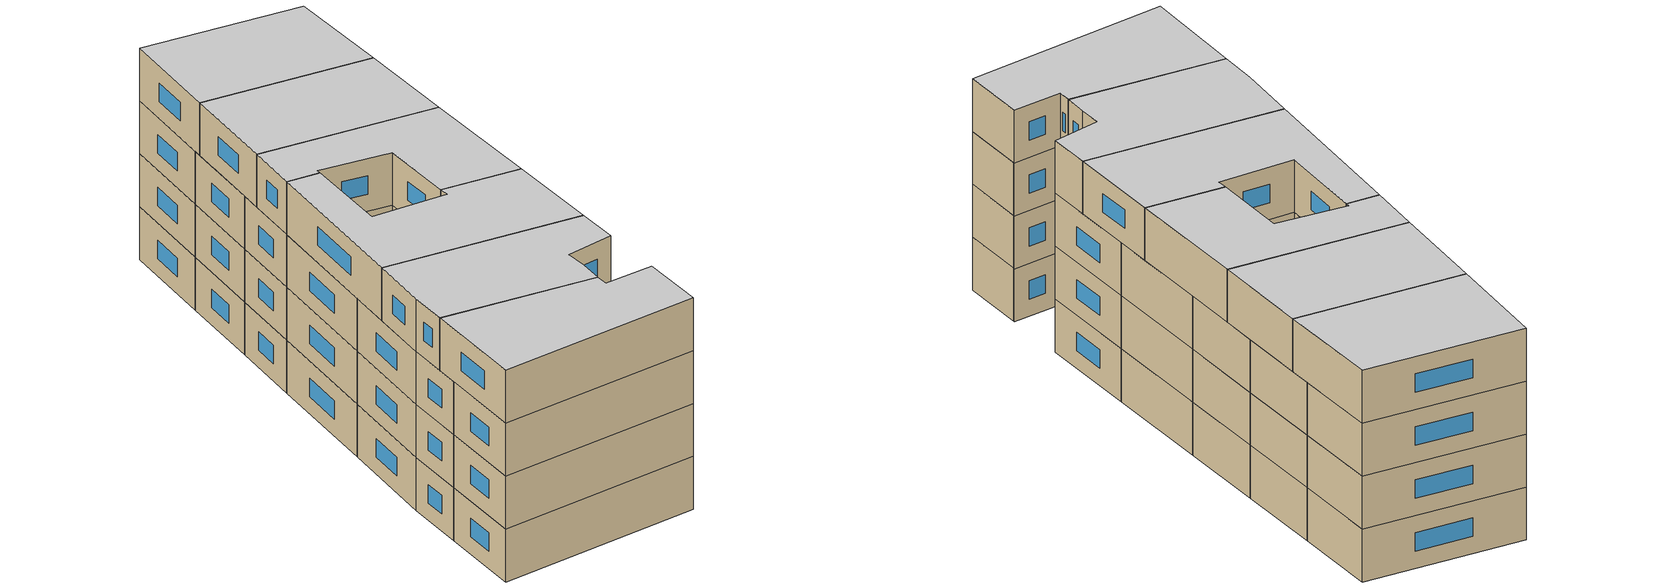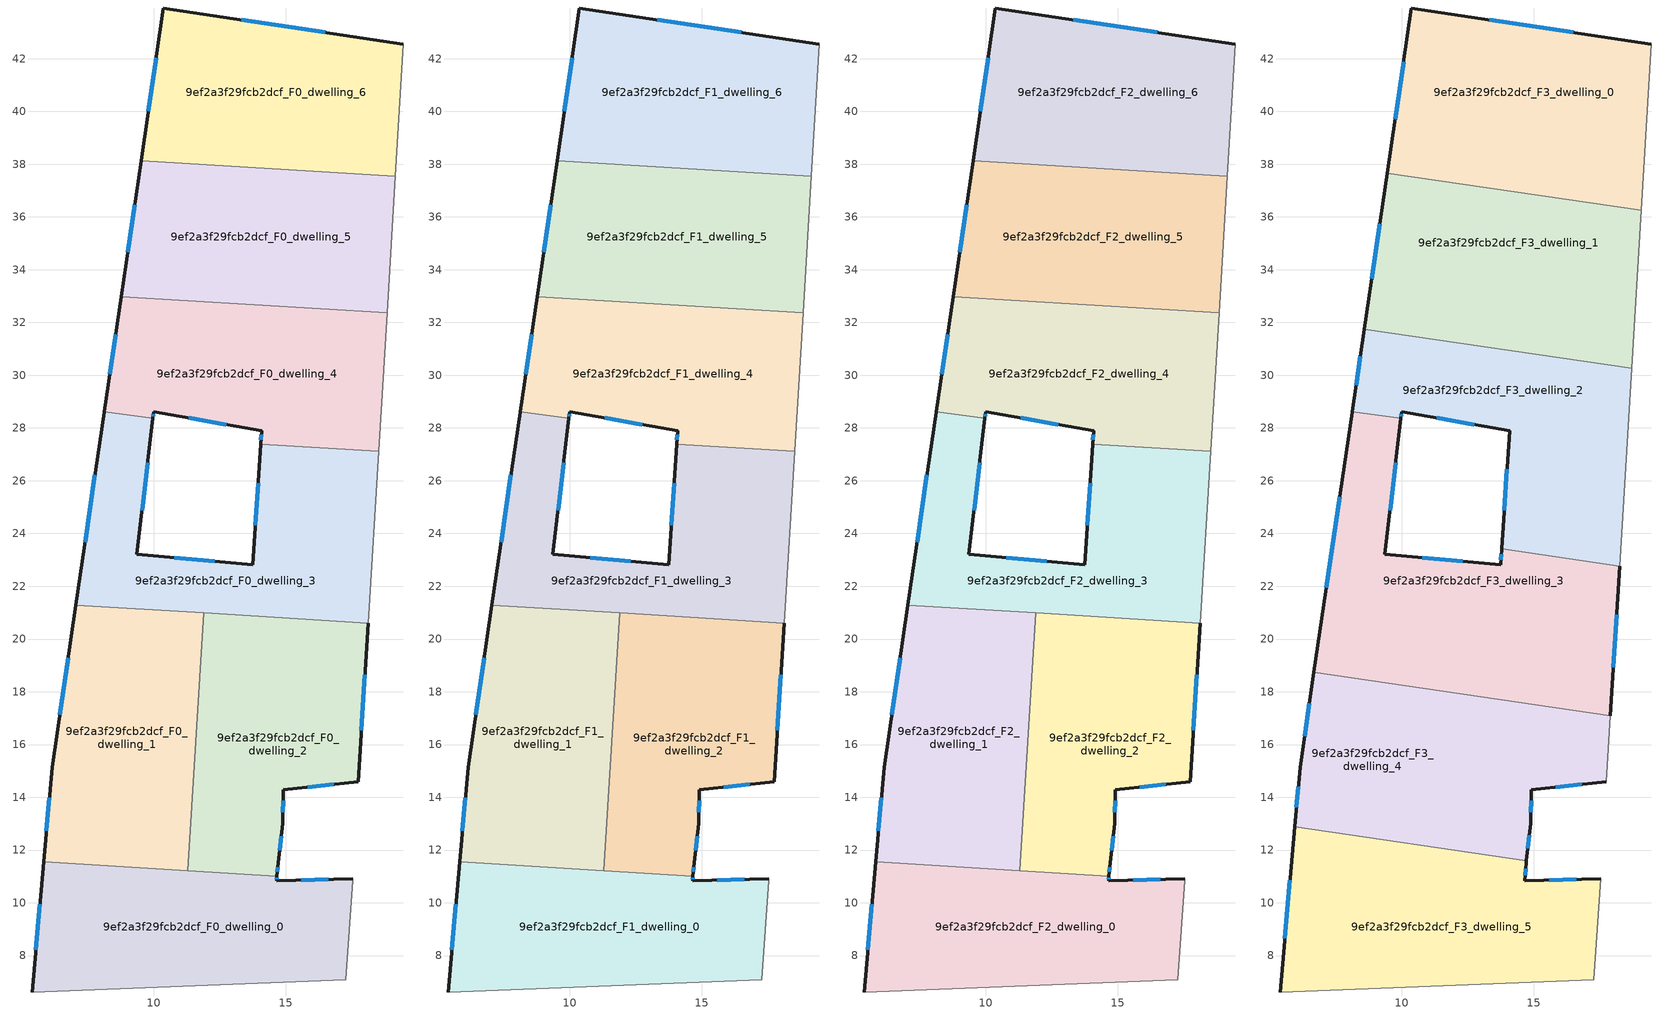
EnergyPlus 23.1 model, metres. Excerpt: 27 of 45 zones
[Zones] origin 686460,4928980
9ef2a3f29fcb2dcf_F0_dwelling_0
 floor ground (EU_floor_Construction): 17.55,10.92 17.54,10.84 17.28,7.08 5.39,6.62 5.83,11.56 14.67,11.02 14.66,10.83 z0
 wall outside (EU_wall_Construction): 5.83,11.56 5.39,6.62 / 17.55,10.92 14.66,10.83 14.67,11.02 z0:3
 wall adiabatic (EU_wall_Construction): 5.39,6.62 17.28,7.08 17.54,10.84 17.55,10.92 z0:3
 wall to 9ef2a3f29fcb2dcf_F0_dwelling_1 (EU_wall_Construction): 11.3,11.22 5.83,11.56 z0:3
 wall to 9ef2a3f29fcb2dcf_F0_dwelling_2 (EU_wall_Construction): 14.67,11.02 11.3,11.22 z0:3
 window (EU_Window_Construction): 5.68,9.95 5.53,8.23 / 14.66,10.89 14.67,10.96 / 16.61,10.89 15.6,10.86 z0.98:2.02
9ef2a3f29fcb2dcf_F0_dwelling_1
 floor ground (EU_floor_Construction): 11.89,20.99 11.3,11.22 5.83,11.56 6.15,15.14 7.05,21.28 z0
 wall outside (EU_wall_Construction): 7.05,21.28 6.15,15.14 5.83,11.56 z0:3
 wall to 9ef2a3f29fcb2dcf_F0_dwelling_2 (EU_wall_Construction): 11.3,11.22 11.89,20.99 z0:3
 wall to 9ef2a3f29fcb2dcf_F0_dwelling_3 (EU_wall_Construction): 11.89,20.99 7.05,21.28 z0:3
 window (EU_Window_Construction): 6.75,19.29 6.44,17.14 / 6.04,13.98 5.93,12.72 z0.98:2.02
9ef2a3f29fcb2dcf_F0_dwelling_2
 floor ground (EU_floor_Construction): 18.12,20.61 17.76,14.59 14.92,14.29 14.89,13.01 14.71,11.51 14.67,11.02 11.3,11.22 11.89,20.99 z0
 wall outside (EU_wall_Construction): 14.67,11.02 14.71,11.51 14.89,13.01 14.92,14.29 17.76,14.59 18.12,20.61 z0:3
 wall to 9ef2a3f29fcb2dcf_F0_dwelling_3 (EU_wall_Construction): 18.12,20.61 11.89,20.99 z0:3
 window (EU_Window_Construction): 15.84,14.39 16.83,14.49 / 14.9,13.43 14.91,13.88 / 14.77,12 14.83,12.53 / 14.69,11.18 14.7,11.35 / 17.88,16.55 18,18.65 z0.98:2.02
9ef2a3f29fcb2dcf_F0_dwelling_3
 floor ground (EU_floor_Construction): 18.52,27.12 18.12,20.61 7.05,21.28 8.12,28.6 9.97,28.36 9.36,23.21 13.75,22.82 14.05,27.39 z0
 wall outside (EU_wall_Construction): 8.12,28.6 7.05,21.28 / 14.05,27.39 13.75,22.82 9.36,23.21 9.97,28.36 z0:3
 wall to 9ef2a3f29fcb2dcf_F0_dwelling_4 (EU_wall_Construction): 18.52,27.12 14.05,27.39 / 9.97,28.36 8.12,28.61 z0:3
 wall adiabatic (EU_wall_Construction): 18.12,20.61 18.52,27.12 z0:3
 window (EU_Window_Construction): 7.77,26.22 7.4,23.66 / 9.56,24.89 9.77,26.69 / 12.32,22.95 10.78,23.08 / 13.95,25.91 13.85,24.31 z0.98:2.02
9ef2a3f29fcb2dcf_F0_dwelling_4
 floor ground (EU_floor_Construction): 18.84,32.37 18.52,27.12 14.05,27.39 14.09,27.9 10,28.61 9.97,28.36 8.12,28.61 8.76,32.98 z0
 wall outside (EU_wall_Construction): 9.97,28.36 10,28.61 14.09,27.9 14.05,27.39 / 8.76,32.98 8.12,28.61 z0:3
 wall to 9ef2a3f29fcb2dcf_F0_dwelling_5 (EU_wall_Construction): 18.84,32.37 8.76,32.98 z0:3
 wall adiabatic (EU_wall_Construction): 18.52,27.12 18.84,32.37 z0:3
 window (EU_Window_Construction): 14.08,27.73 14.06,27.56 / 11.33,28.38 12.76,28.13 / 9.98,28.44 9.99,28.53 / 8.55,31.56 8.33,30.03 z0.98:2.02
9ef2a3f29fcb2dcf_F0_dwelling_5
 floor ground (EU_floor_Construction): 19.16,37.54 18.84,32.37 8.76,32.98 9.52,38.13 z0
 wall outside (EU_wall_Construction): 9.52,38.13 8.76,32.98 z0:3
 wall to 9ef2a3f29fcb2dcf_F0_dwelling_6 (EU_wall_Construction): 19.16,37.54 9.52,38.13 z0:3
 wall adiabatic (EU_wall_Construction): 18.84,32.37 19.16,37.54 z0:3
 window (EU_Window_Construction): 9.27,36.45 9.01,34.66 z0.98:2.02
9ef2a3f29fcb2dcf_F0_dwelling_6
 floor ground (EU_floor_Construction): 19.47,42.55 19.16,37.54 9.52,38.13 10.37,43.92 z0
 wall outside (EU_wall_Construction): 19.47,42.55 10.37,43.92 9.52,38.13 z0:3
 wall adiabatic (EU_wall_Construction): 19.16,37.54 19.47,42.55 z0:3
 window (EU_Window_Construction): 10.09,42.04 9.79,40.01 / 16.51,42.99 13.33,43.47 z0.98:2.02
9ef2a3f29fcb2dcf_F1_dwelling_0
 floor to 9ef2a3f29fcb2dcf_F0_dwelling_0 (EU_floor_Construction): 17.55,10.92 17.54,10.84 17.28,7.08 5.39,6.62 5.83,11.56 14.67,11.02 14.66,10.83 z3
 wall outside (EU_wall_Construction): 5.83,11.56 5.39,6.62 / 17.55,10.92 14.66,10.83 14.67,11.02 z3:6
 wall adiabatic (EU_wall_Construction): 5.39,6.62 17.28,7.08 17.54,10.84 17.55,10.92 z3:6
 wall to 9ef2a3f29fcb2dcf_F1_dwelling_1 (EU_wall_Construction): 11.3,11.22 5.83,11.56 z3:6
 wall to 9ef2a3f29fcb2dcf_F1_dwelling_2 (EU_wall_Construction): 14.67,11.02 11.3,11.22 z3:6
 window (EU_Window_Construction): 5.68,9.95 5.53,8.23 / 14.66,10.89 14.67,10.96 / 16.61,10.89 15.6,10.86 z3.98:5.02
9ef2a3f29fcb2dcf_F1_dwelling_1
 floor to 9ef2a3f29fcb2dcf_F0_dwelling_1 (EU_floor_Construction): 11.89,20.99 11.3,11.22 5.83,11.56 6.15,15.14 7.05,21.28 z3
 wall outside (EU_wall_Construction): 7.05,21.28 6.15,15.14 5.83,11.56 z3:6
 wall to 9ef2a3f29fcb2dcf_F1_dwelling_2 (EU_wall_Construction): 11.3,11.22 11.89,20.99 z3:6
 wall to 9ef2a3f29fcb2dcf_F1_dwelling_3 (EU_wall_Construction): 11.89,20.99 7.05,21.28 z3:6
 window (EU_Window_Construction): 6.75,19.29 6.44,17.14 / 6.04,13.98 5.93,12.72 z3.98:5.02
9ef2a3f29fcb2dcf_F1_dwelling_2
 floor to 9ef2a3f29fcb2dcf_F0_dwelling_2 (EU_floor_Construction): 18.12,20.61 17.76,14.59 14.92,14.29 14.89,13.01 14.71,11.51 14.67,11.02 11.3,11.22 11.89,20.99 z3
 wall outside (EU_wall_Construction): 14.67,11.02 14.71,11.51 14.89,13.01 14.92,14.29 17.76,14.59 18.12,20.61 z3:6
 wall to 9ef2a3f29fcb2dcf_F1_dwelling_3 (EU_wall_Construction): 18.12,20.61 11.89,20.99 z3:6
 window (EU_Window_Construction): 15.84,14.39 16.83,14.49 / 14.9,13.43 14.91,13.88 / 14.77,12 14.83,12.53 / 14.69,11.18 14.7,11.35 / 17.88,16.55 18,18.65 z3.98:5.02
9ef2a3f29fcb2dcf_F1_dwelling_3
 floor to 9ef2a3f29fcb2dcf_F0_dwelling_3 (EU_floor_Construction): 18.52,27.12 18.12,20.61 7.05,21.28 8.12,28.61 9.97,28.36 9.36,23.21 13.75,22.82 14.05,27.39 z3
 wall outside (EU_wall_Construction): 8.12,28.6 7.05,21.28 / 14.05,27.39 13.75,22.82 9.36,23.21 9.97,28.36 z3:6
 wall to 9ef2a3f29fcb2dcf_F1_dwelling_4 (EU_wall_Construction): 18.52,27.12 14.05,27.39 / 9.97,28.36 8.12,28.61 z3:6
 wall adiabatic (EU_wall_Construction): 18.12,20.61 18.52,27.12 z3:6
 window (EU_Window_Construction): 7.77,26.22 7.4,23.66 / 9.56,24.89 9.77,26.69 / 12.32,22.95 10.78,23.08 / 13.95,25.91 13.85,24.31 z3.98:5.02
9ef2a3f29fcb2dcf_F1_dwelling_4
 floor to 9ef2a3f29fcb2dcf_F0_dwelling_4 (EU_floor_Construction): 18.84,32.37 18.52,27.12 14.05,27.39 14.09,27.9 10,28.61 9.97,28.36 8.12,28.61 8.76,32.98 z3
 wall outside (EU_wall_Construction): 9.97,28.36 10,28.61 14.09,27.9 14.05,27.39 / 8.76,32.98 8.12,28.61 z3:6
 wall to 9ef2a3f29fcb2dcf_F1_dwelling_5 (EU_wall_Construction): 18.84,32.37 8.76,32.98 z3:6
 wall adiabatic (EU_wall_Construction): 18.52,27.12 18.84,32.37 z3:6
 window (EU_Window_Construction): 14.08,27.73 14.06,27.56 / 11.33,28.38 12.76,28.13 / 9.98,28.44 9.99,28.53 / 8.55,31.56 8.33,30.03 z3.98:5.02
9ef2a3f29fcb2dcf_F1_dwelling_5
 floor to 9ef2a3f29fcb2dcf_F0_dwelling_5 (EU_floor_Construction): 19.16,37.54 18.84,32.37 8.76,32.98 9.52,38.13 z3
 wall outside (EU_wall_Construction): 9.52,38.13 8.76,32.98 z3:6
 wall to 9ef2a3f29fcb2dcf_F1_dwelling_6 (EU_wall_Construction): 19.16,37.54 9.52,38.13 z3:6
 wall adiabatic (EU_wall_Construction): 18.84,32.37 19.16,37.54 z3:6
 window (EU_Window_Construction): 9.27,36.45 9.01,34.66 z3.98:5.02
9ef2a3f29fcb2dcf_F1_dwelling_6
 floor to 9ef2a3f29fcb2dcf_F0_dwelling_6 (EU_floor_Construction): 19.47,42.55 19.16,37.54 9.52,38.13 10.37,43.92 z3
 wall outside (EU_wall_Construction): 19.47,42.55 10.37,43.92 9.52,38.13 z3:6
 wall adiabatic (EU_wall_Construction): 19.16,37.54 19.47,42.55 z3:6
 window (EU_Window_Construction): 10.09,42.04 9.79,40.01 / 16.51,42.99 13.33,43.47 z3.98:5.02
9ef2a3f29fcb2dcf_F2_dwelling_0
 floor to 9ef2a3f29fcb2dcf_F1_dwelling_0 (EU_floor_Construction): 17.55,10.92 17.54,10.84 17.28,7.08 5.39,6.62 5.83,11.56 14.67,11.02 14.66,10.83 z6
 wall outside (EU_wall_Construction): 5.83,11.56 5.39,6.62 / 17.55,10.92 14.66,10.83 14.67,11.02 z6:9
 wall adiabatic (EU_wall_Construction): 5.39,6.62 17.28,7.08 17.54,10.84 17.55,10.92 z6:9
 wall to 9ef2a3f29fcb2dcf_F2_dwelling_1 (EU_wall_Construction): 11.3,11.22 5.83,11.56 z6:9
 wall to 9ef2a3f29fcb2dcf_F2_dwelling_2 (EU_wall_Construction): 14.67,11.02 11.3,11.22 z6:9
 window (EU_Window_Construction): 5.68,9.95 5.53,8.23 / 14.66,10.89 14.67,10.96 / 16.61,10.89 15.6,10.86 z6.98:8.02
9ef2a3f29fcb2dcf_F2_dwelling_1
 floor to 9ef2a3f29fcb2dcf_F1_dwelling_1 (EU_floor_Construction): 11.89,20.99 11.3,11.22 5.83,11.56 6.15,15.14 7.05,21.28 z6
 wall outside (EU_wall_Construction): 7.05,21.28 6.15,15.14 5.83,11.56 z6:9
 wall to 9ef2a3f29fcb2dcf_F2_dwelling_2 (EU_wall_Construction): 11.3,11.22 11.89,20.99 z6:9
 wall to 9ef2a3f29fcb2dcf_F2_dwelling_3 (EU_wall_Construction): 11.89,20.99 7.05,21.28 z6:9
 window (EU_Window_Construction): 6.75,19.29 6.44,17.14 / 6.04,13.98 5.93,12.72 z6.98:8.02
9ef2a3f29fcb2dcf_F2_dwelling_2
 floor to 9ef2a3f29fcb2dcf_F1_dwelling_2 (EU_floor_Construction): 18.12,20.61 17.76,14.59 14.92,14.29 14.89,13.01 14.71,11.51 14.67,11.02 11.3,11.22 11.89,20.99 z6
 wall outside (EU_wall_Construction): 14.67,11.02 14.71,11.51 14.89,13.01 14.92,14.29 17.76,14.59 18.12,20.61 z6:9
 wall to 9ef2a3f29fcb2dcf_F2_dwelling_3 (EU_wall_Construction): 18.12,20.61 11.89,20.99 z6:9
 window (EU_Window_Construction): 15.84,14.39 16.83,14.49 / 14.9,13.43 14.91,13.88 / 14.77,12 14.83,12.53 / 14.69,11.18 14.7,11.35 / 17.88,16.55 18,18.65 z6.98:8.02
9ef2a3f29fcb2dcf_F2_dwelling_3
 floor to 9ef2a3f29fcb2dcf_F1_dwelling_3 (EU_floor_Construction): 18.52,27.12 18.12,20.61 7.05,21.28 8.12,28.61 9.97,28.36 9.36,23.21 13.75,22.82 14.05,27.39 z6
 wall outside (EU_wall_Construction): 8.12,28.6 7.05,21.28 / 14.05,27.39 13.75,22.82 9.36,23.21 9.97,28.36 z6:9
 wall to 9ef2a3f29fcb2dcf_F2_dwelling_4 (EU_wall_Construction): 18.52,27.12 14.05,27.39 / 9.97,28.36 8.12,28.61 z6:9
 wall adiabatic (EU_wall_Construction): 18.12,20.61 18.52,27.12 z6:9
 window (EU_Window_Construction): 7.77,26.22 7.4,23.66 / 9.56,24.89 9.77,26.69 / 12.32,22.95 10.78,23.08 / 13.95,25.91 13.85,24.31 z6.98:8.02
9ef2a3f29fcb2dcf_F2_dwelling_4
 floor to 9ef2a3f29fcb2dcf_F1_dwelling_4 (EU_floor_Construction): 18.84,32.37 18.52,27.12 14.05,27.39 14.09,27.9 10,28.61 9.97,28.36 8.12,28.61 8.76,32.98 z6
 wall outside (EU_wall_Construction): 9.97,28.36 10,28.61 14.09,27.9 14.05,27.39 / 8.76,32.98 8.12,28.61 z6:9
 wall to 9ef2a3f29fcb2dcf_F2_dwelling_5 (EU_wall_Construction): 18.84,32.37 8.76,32.98 z6:9
 wall adiabatic (EU_wall_Construction): 18.52,27.12 18.84,32.37 z6:9
 window (EU_Window_Construction): 14.08,27.73 14.06,27.56 / 11.33,28.38 12.76,28.13 / 9.98,28.44 9.99,28.53 / 8.55,31.56 8.33,30.03 z6.98:8.02
9ef2a3f29fcb2dcf_F2_dwelling_5
 floor to 9ef2a3f29fcb2dcf_F1_dwelling_5 (EU_floor_Construction): 19.16,37.54 18.84,32.37 8.76,32.98 9.52,38.13 z6
 wall outside (EU_wall_Construction): 9.52,38.13 8.76,32.98 z6:9
 wall to 9ef2a3f29fcb2dcf_F2_dwelling_6 (EU_wall_Construction): 19.16,37.54 9.52,38.13 z6:9
 wall adiabatic (EU_wall_Construction): 18.84,32.37 19.16,37.54 z6:9
 window (EU_Window_Construction): 9.27,36.45 9.01,34.66 z6.98:8.02
9ef2a3f29fcb2dcf_F2_dwelling_6
 floor to 9ef2a3f29fcb2dcf_F1_dwelling_6 (EU_floor_Construction): 19.47,42.55 19.16,37.54 9.52,38.13 10.37,43.92 z6
 wall outside (EU_wall_Construction): 19.47,42.55 10.37,43.92 9.52,38.13 z6:9
 wall adiabatic (EU_wall_Construction): 19.16,37.54 19.47,42.55 z6:9
 window (EU_Window_Construction): 10.09,42.04 9.79,40.01 / 16.51,42.99 13.33,43.47 z6.98:8.02
9ef2a3f29fcb2dcf_F3_dwelling_0
 floor to 9ef2a3f29fcb2dcf_F2_dwelling_6 (EU_floor_Construction): 19.47,42.55 19.16,37.54 9.52,38.13 10.37,43.92 z9
 floor to 9ef2a3f29fcb2dcf_F2_dwelling_5 (EU_floor_Construction): 19.16,37.54 19.08,36.25 9.45,37.66 9.52,38.13 z9
 wall outside (EU_wall_Construction): 19.47,42.55 10.37,43.92 9.45,37.66 z9:12
 wall adiabatic (EU_wall_Construction): 19.08,36.25 19.47,42.55 z9:12
 wall to 9ef2a3f29fcb2dcf_F3_dwelling_1 (EU_wall_Construction): 9.45,37.66 19.08,36.25 z9:12
 window (EU_Window_Construction): 10.07,41.88 9.75,39.69 / 16.51,42.99 13.33,43.47 z9.98:11.02
 ceiling to 9ef2a3f29fcb2dcf_F4_dwelling_0 (EU_floor_Construction): 19.08,36.25 19.47,42.55 10.37,43.92 9.45,37.66 z12
9ef2a3f29fcb2dcf_F3_dwelling_1
 floor to 9ef2a3f29fcb2dcf_F2_dwelling_5 (EU_floor_Construction): 19.08,36.25 18.84,32.37 8.76,32.98 9.45,37.66 z9
 floor to 9ef2a3f29fcb2dcf_F2_dwelling_4 (EU_floor_Construction): 18.84,32.37 18.71,30.26 8.58,31.74 8.76,32.98 z9
 wall outside (EU_wall_Construction): 9.45,37.66 8.58,31.74 z9:12
 wall adiabatic (EU_wall_Construction): 18.71,30.26 19.08,36.25 z9:12
 wall to 9ef2a3f29fcb2dcf_F3_dwelling_2 (EU_wall_Construction): 8.58,31.74 18.71,30.26 z9:12
 window (EU_Window_Construction): 9.17,35.73 8.86,33.66 z9.98:11.02
 ceiling to 9ef2a3f29fcb2dcf_F4_dwelling_1 (EU_floor_Construction): 18.71,30.26 19.08,36.25 9.45,37.66 8.58,31.74 z12
9ef2a3f29fcb2dcf_F3_dwelling_2
 floor to 9ef2a3f29fcb2dcf_F2_dwelling_4 (EU_floor_Construction): 18.71,30.26 18.52,27.12 14.05,27.39 14.09,27.9 10,28.61 9.97,28.36 8.12,28.61 8.58,31.74 z9
 floor to 9ef2a3f29fcb2dcf_F2_dwelling_3 (EU_floor_Construction): 18.52,27.12 18.26,22.76 13.79,23.42 14.05,27.39 z9
 wall outside (EU_wall_Construction): 9.97,28.36 10,28.61 14.09,27.9 13.79,23.42 / 8.58,31.74 8.12,28.61 z9:12
 wall adiabatic (EU_wall_Construction): 18.26,22.76 18.71,30.26 z9:12
 wall to 9ef2a3f29fcb2dcf_F3_dwelling_3 (EU_wall_Construction): 13.79,23.42 18.26,22.76 / 8.12,28.61 9.97,28.36 z9:12
 window (EU_Window_Construction): 11.33,28.38 12.76,28.13 / 9.98,28.44 9.99,28.53 / 8.43,30.72 8.27,29.63 / 13.99,26.44 13.88,24.87 z9.98:11.02
 ceiling to 9ef2a3f29fcb2dcf_F4_dwelling_2 (EU_floor_Construction): 18.26,22.76 18.71,30.26 8.58,31.74 8.12,28.61 9.97,28.36 10,28.61 14.09,27.9 13.79,23.42 z12
9ef2a3f29fcb2dcf_F3_dwelling_3
 floor to 9ef2a3f29fcb2dcf_F2_dwelling_3 (EU_floor_Construction): 18.26,22.76 18.12,20.61 7.05,21.28 8.12,28.6 9.97,28.36 9.36,23.21 13.75,22.82 13.79,23.42 z9
 floor to 9ef2a3f29fcb2dcf_F2_dwelling_1 (EU_floor_Construction): 11.89,20.99 11.71,18 6.67,18.73 7.05,21.28 z9
 floor to 9ef2a3f29fcb2dcf_F2_dwelling_2 (EU_floor_Construction): 18.12,20.61 17.91,17.1 11.71,18 11.89,20.99 z9
 wall outside (EU_wall_Construction): 17.91,17.1 18.26,22.76 / 8.12,28.6 6.67,18.74 / 13.79,23.42 13.75,22.82 9.36,23.21 9.97,28.36 z9:12
 wall to 9ef2a3f29fcb2dcf_F3_dwelling_4 (EU_wall_Construction): 6.67,18.74 17.91,17.1 z9:12
 window (EU_Window_Construction): 18.02,18.94 18.14,20.92 / 7.65,25.39 7.14,21.94 / 9.56,24.89 9.77,26.69 / 12.32,22.95 10.78,23.08 / 13.77,23.22 13.76,23.01 z9.98:11.02
 ceiling to 9ef2a3f29fcb2dcf_F4_dwelling_3 (EU_floor_Construction): 17.91,17.1 18.26,22.76 13.79,23.42 13.75,22.82 9.36,23.21 9.97,28.36 8.12,28.61 6.67,18.74 z12
9ef2a3f29fcb2dcf_F3_dwelling_4
 floor to 9ef2a3f29fcb2dcf_F2_dwelling_1 (EU_floor_Construction): 11.71,18 11.35,12.1 5.95,12.88 6.15,15.14 6.67,18.73 z9
 floor to 9ef2a3f29fcb2dcf_F2_dwelling_2 (EU_floor_Construction): 17.91,17.1 17.76,14.59 14.92,14.29 14.89,13.01 14.72,11.6 11.35,12.1 11.71,18 z9
 wall outside (EU_wall_Construction): 14.72,11.6 14.89,13.01 14.92,14.29 17.76,14.59 / 6.67,18.74 6.15,15.14 5.95,12.88 z9:12
 wall to 9ef2a3f29fcb2dcf_F3_dwelling_5 (EU_wall_Construction): 5.95,12.88 14.72,11.6 z9:12
 wall adiabatic (EU_wall_Construction): 17.76,14.59 17.91,17.1 z9:12
 window (EU_Window_Construction): 14.9,13.43 14.91,13.88 / 14.78,12.06 14.83,12.55 / 6.08,14.41 6.01,13.62 / 6.5,17.57 6.32,16.31 / 15.84,14.39 16.83,14.49 z9.98:11.02
 ceiling to 9ef2a3f29fcb2dcf_F4_dwelling_4 (EU_floor_Construction): 17.76,14.59 17.91,17.1 6.67,18.74 6.15,15.14 5.95,12.88 14.72,11.6 14.89,13.01 14.92,14.29 z12
9ef2a3f29fcb2dcf_F3_dwelling_5
 floor to 9ef2a3f29fcb2dcf_F2_dwelling_0 (EU_floor_Construction): 17.55,10.92 17.28,7.08 5.39,6.62 5.83,11.56 14.67,11.02 14.66,10.83 z9
 floor to 9ef2a3f29fcb2dcf_F2_dwelling_1 (EU_floor_Construction): 11.35,12.1 11.3,11.22 5.83,11.56 5.95,12.88 z9
 floor to 9ef2a3f29fcb2dcf_F2_dwelling_2 (EU_floor_Construction): 14.72,11.6 14.71,11.51 14.67,11.02 11.3,11.22 11.35,12.1 z9
 wall outside (EU_wall_Construction): 5.95,12.88 5.39,6.62 / 17.55,10.92 14.66,10.83 14.71,11.51 14.72,11.6 z9:12
 wall adiabatic (EU_wall_Construction): 5.39,6.62 17.28,7.08 17.55,10.92 z9:12
 window (EU_Window_Construction): 5.76,10.85 5.57,8.66 / 14.68,11.05 14.7,11.29 / 16.61,10.89 15.6,10.86 z9.98:11.02
 ceiling to 9ef2a3f29fcb2dcf_F4_dwelling_5 (EU_floor_Construction): 17.28,7.08 17.55,10.92 14.66,10.83 14.71,11.51 14.72,11.6 5.95,12.88 5.39,6.62 z12
[Building]
EU S2 Campaign: North Axis=0; Terrain=City; Solar Distribution=FullExterior
[Site:Location]
Bologna: Latitude=44.5; Longitude=11.25; Time Zone=1; Elevation=37
[SizingPeriod:WeatherFileDays]
AnnualSizingPeriod: Begin Month=1; Begin Day of Month=1; End Month=12; End Day of Month=31; Day of Week for Start Day=Monday; Use Weather File Daylight Saving Period=No; Use Weather File Rain and Snow Indicators=No
[MATERIAL]
EU_InternalMass_Material: Roughness=MediumRough; Thickness=0.1; Conductivity=1; Density=1800; Specific Heat=900; Thermal Absorptance=0.9; Solar Absorptance=0.7; Visible Absorptance=0.7
[MATERIAL:NOMASS] Roughness=MediumRough; Thermal Absorptance=0.9; Solar Absorptance=0.7; Visible Absorptance=0.7
Name | Thermal Resistance
EU_wall_NoMass | 0.905828
EU_floor_NoMass | 0.67114
[WINDOWMATERIAL:SIMPLEGLAZINGSYSTEM]
EU_Window_SimpleGlazing: UFactor=4.52486; Solar Heat Gain Coefficient=0.85; Visible Transmittance=0.85
[CONSTRUCTION]
EU_wall_Construction: EU_wall_NoMass
EU_floor_Construction: EU_floor_NoMass
EU_Window_Construction: EU_Window_SimpleGlazing
EU_InternalMass_Construction: EU_InternalMass_Material
[ZONE] Type=1; Multiplier=1; Ceiling Height=autocalculate; Floor Area=autocalculate; Part of Total Floor Area=Yes
Name | Volume
9ef2a3f29fcb2dcf_F0_dwelling_0; 9ef2a3f29fcb2dcf_F1_dwelling_0; 9ef2a3f29fcb2dcf_F2_dwelling_0 | 153.673
9ef2a3f29fcb2dcf_F3_dwelling_0 | 179.161
9ef2a3f29fcb2dcf_F0_dwelling_1; 9ef2a3f29fcb2dcf_F1_dwelling_1; 9ef2a3f29fcb2dcf_F2_dwelling_1 | 153.525
9ef2a3f29fcb2dcf_F3_dwelling_1 | 179.166
9ef2a3f29fcb2dcf_F0_dwelling_2; 9ef2a3f29fcb2dcf_F1_dwelling_2; 9ef2a3f29fcb2dcf_F2_dwelling_2 | 153.526
9ef2a3f29fcb2dcf_F3_dwelling_2 | 154.189
9ef2a3f29fcb2dcf_F0_dwelling_3 | 157.983
9ef2a3f29fcb2dcf_F1_dwelling_3; 9ef2a3f29fcb2dcf_F2_dwelling_3 | 157.994
9ef2a3f29fcb2dcf_F3_dwelling_3 | 204.141
9ef2a3f29fcb2dcf_F0_dwelling_4; 9ef2a3f29fcb2dcf_F1_dwelling_4; 9ef2a3f29fcb2dcf_F2_dwelling_4 | 149.147
9ef2a3f29fcb2dcf_F3_dwelling_4 | 179.142
9ef2a3f29fcb2dcf_F0_dwelling_5; 9ef2a3f29fcb2dcf_F1_dwelling_5; 9ef2a3f29fcb2dcf_F2_dwelling_5 | 153.566
9ef2a3f29fcb2dcf_F3_dwelling_5 | 179.169
9ef2a3f29fcb2dcf_F0_dwelling_6; 9ef2a3f29fcb2dcf_F1_dwelling_6; 9ef2a3f29fcb2dcf_F2_dwelling_6 | 153.565
[INTERNALMASS] Construction=EU_InternalMass_Construction
Name | Zone or ZoneList | Surface Area
9ef2a3f29fcb2dcf_F0_dwelling_0_EU_InternalMass | 9ef2a3f29fcb2dcf_F0_dwelling_0 | 51.225
9ef2a3f29fcb2dcf_F0_dwelling_1_EU_InternalMass | 9ef2a3f29fcb2dcf_F0_dwelling_1 | 51.1733
9ef2a3f29fcb2dcf_F0_dwelling_2_EU_InternalMass | 9ef2a3f29fcb2dcf_F0_dwelling_2 | 51.1746
9ef2a3f29fcb2dcf_F0_dwelling_3_EU_InternalMass | 9ef2a3f29fcb2dcf_F0_dwelling_3 | 52.6648
9ef2a3f29fcb2dcf_F0_dwelling_4_EU_InternalMass | 9ef2a3f29fcb2dcf_F0_dwelling_4 | 49.7157
9ef2a3f29fcb2dcf_F0_dwelling_5_EU_InternalMass | 9ef2a3f29fcb2dcf_F0_dwelling_5 | 51.1885
9ef2a3f29fcb2dcf_F0_dwelling_6_EU_InternalMass | 9ef2a3f29fcb2dcf_F0_dwelling_6 | 51.1886
9ef2a3f29fcb2dcf_F1_dwelling_0_EU_InternalMass | 9ef2a3f29fcb2dcf_F1_dwelling_0 | 51.225
9ef2a3f29fcb2dcf_F1_dwelling_1_EU_InternalMass | 9ef2a3f29fcb2dcf_F1_dwelling_1 | 51.1733
9ef2a3f29fcb2dcf_F1_dwelling_2_EU_InternalMass | 9ef2a3f29fcb2dcf_F1_dwelling_2 | 51.1746
9ef2a3f29fcb2dcf_F1_dwelling_3_EU_InternalMass | 9ef2a3f29fcb2dcf_F1_dwelling_3 | 52.6648
9ef2a3f29fcb2dcf_F1_dwelling_4_EU_InternalMass | 9ef2a3f29fcb2dcf_F1_dwelling_4 | 49.7157
9ef2a3f29fcb2dcf_F1_dwelling_5_EU_InternalMass | 9ef2a3f29fcb2dcf_F1_dwelling_5 | 51.1885
9ef2a3f29fcb2dcf_F1_dwelling_6_EU_InternalMass | 9ef2a3f29fcb2dcf_F1_dwelling_6 | 51.1886
9ef2a3f29fcb2dcf_F2_dwelling_0_EU_InternalMass | 9ef2a3f29fcb2dcf_F2_dwelling_0 | 51.225
9ef2a3f29fcb2dcf_F2_dwelling_1_EU_InternalMass | 9ef2a3f29fcb2dcf_F2_dwelling_1 | 51.1733
9ef2a3f29fcb2dcf_F2_dwelling_2_EU_InternalMass | 9ef2a3f29fcb2dcf_F2_dwelling_2 | 51.1746
9ef2a3f29fcb2dcf_F2_dwelling_3_EU_InternalMass | 9ef2a3f29fcb2dcf_F2_dwelling_3 | 52.6648
9ef2a3f29fcb2dcf_F2_dwelling_4_EU_InternalMass | 9ef2a3f29fcb2dcf_F2_dwelling_4 | 49.7157
9ef2a3f29fcb2dcf_F2_dwelling_5_EU_InternalMass | 9ef2a3f29fcb2dcf_F2_dwelling_5 | 51.1885
9ef2a3f29fcb2dcf_F2_dwelling_6_EU_InternalMass | 9ef2a3f29fcb2dcf_F2_dwelling_6 | 51.1886
9ef2a3f29fcb2dcf_F3_dwelling_0_EU_InternalMass | 9ef2a3f29fcb2dcf_F3_dwelling_0 | 59.7209
9ef2a3f29fcb2dcf_F3_dwelling_1_EU_InternalMass | 9ef2a3f29fcb2dcf_F3_dwelling_1 | 59.7217
9ef2a3f29fcb2dcf_F3_dwelling_2_EU_InternalMass | 9ef2a3f29fcb2dcf_F3_dwelling_2 | 51.3981
9ef2a3f29fcb2dcf_F3_dwelling_3_EU_InternalMass | 9ef2a3f29fcb2dcf_F3_dwelling_3 | 68.0504
9ef2a3f29fcb2dcf_F3_dwelling_4_EU_InternalMass | 9ef2a3f29fcb2dcf_F3_dwelling_4 | 59.7137
9ef2a3f29fcb2dcf_F3_dwelling_5_EU_InternalMass | 9ef2a3f29fcb2dcf_F3_dwelling_5 | 59.7231
[OTHEREQUIPMENT] Fuel Type=Electricity; Design Level Calculation Method=Watts/Area; Power per Zone Floor Area=1; Fraction Latent=0; Fraction Radiant=0; Fraction Lost=0; Carbon Dioxide Generation Rate=0; EndUse Subcategory=EU_Step8_InternalGains
Name | Zone or ZoneList or Space or SpaceList | Schedule
EU_Step8_InternalGain_9ef2a3f29fcb2dcf_F0_dwelling_0_f000 | 9ef2a3f29fcb2dcf_F0_dwelling_0 | EU_Step8_GainSchedule_9ef2a3f29fcb2dcf_F0_dwelling_0_f000
EU_Step8_InternalGain_9ef2a3f29fcb2dcf_F0_dwelling_1_f000 | 9ef2a3f29fcb2dcf_F0_dwelling_1 | EU_Step8_GainSchedule_9ef2a3f29fcb2dcf_F0_dwelling_1_f000
EU_Step8_InternalGain_9ef2a3f29fcb2dcf_F0_dwelling_2_f000 | 9ef2a3f29fcb2dcf_F0_dwelling_2 | EU_Step8_GainSchedule_9ef2a3f29fcb2dcf_F0_dwelling_2_f000
EU_Step8_InternalGain_9ef2a3f29fcb2dcf_F0_dwelling_3_f000 | 9ef2a3f29fcb2dcf_F0_dwelling_3 | EU_Step8_GainSchedule_9ef2a3f29fcb2dcf_F0_dwelling_3_f000
EU_Step8_InternalGain_9ef2a3f29fcb2dcf_F0_dwelling_4_f000 | 9ef2a3f29fcb2dcf_F0_dwelling_4 | EU_Step8_GainSchedule_9ef2a3f29fcb2dcf_F0_dwelling_4_f000
EU_Step8_InternalGain_9ef2a3f29fcb2dcf_F0_dwelling_5_f000 | 9ef2a3f29fcb2dcf_F0_dwelling_5 | EU_Step8_GainSchedule_9ef2a3f29fcb2dcf_F0_dwelling_5_f000
EU_Step8_InternalGain_9ef2a3f29fcb2dcf_F0_dwelling_6_f000 | 9ef2a3f29fcb2dcf_F0_dwelling_6 | EU_Step8_GainSchedule_9ef2a3f29fcb2dcf_F0_dwelling_6_f000
EU_Step8_InternalGain_9ef2a3f29fcb2dcf_F1_dwelling_0_f000 | 9ef2a3f29fcb2dcf_F1_dwelling_0 | EU_Step8_GainSchedule_9ef2a3f29fcb2dcf_F1_dwelling_0_f000
EU_Step8_InternalGain_9ef2a3f29fcb2dcf_F1_dwelling_1_f000 | 9ef2a3f29fcb2dcf_F1_dwelling_1 | EU_Step8_GainSchedule_9ef2a3f29fcb2dcf_F1_dwelling_1_f000
EU_Step8_InternalGain_9ef2a3f29fcb2dcf_F1_dwelling_2_f000 | 9ef2a3f29fcb2dcf_F1_dwelling_2 | EU_Step8_GainSchedule_9ef2a3f29fcb2dcf_F1_dwelling_2_f000
EU_Step8_InternalGain_9ef2a3f29fcb2dcf_F1_dwelling_3_f000 | 9ef2a3f29fcb2dcf_F1_dwelling_3 | EU_Step8_GainSchedule_9ef2a3f29fcb2dcf_F1_dwelling_3_f000
EU_Step8_InternalGain_9ef2a3f29fcb2dcf_F1_dwelling_4_f000 | 9ef2a3f29fcb2dcf_F1_dwelling_4 | EU_Step8_GainSchedule_9ef2a3f29fcb2dcf_F1_dwelling_4_f000
EU_Step8_InternalGain_9ef2a3f29fcb2dcf_F1_dwelling_5_f000 | 9ef2a3f29fcb2dcf_F1_dwelling_5 | EU_Step8_GainSchedule_9ef2a3f29fcb2dcf_F1_dwelling_5_f000
EU_Step8_InternalGain_9ef2a3f29fcb2dcf_F1_dwelling_6_f000 | 9ef2a3f29fcb2dcf_F1_dwelling_6 | EU_Step8_GainSchedule_9ef2a3f29fcb2dcf_F1_dwelling_6_f000
EU_Step8_InternalGain_9ef2a3f29fcb2dcf_F2_dwelling_0_f000 | 9ef2a3f29fcb2dcf_F2_dwelling_0 | EU_Step8_GainSchedule_9ef2a3f29fcb2dcf_F2_dwelling_0_f000
EU_Step8_InternalGain_9ef2a3f29fcb2dcf_F2_dwelling_1_f000 | 9ef2a3f29fcb2dcf_F2_dwelling_1 | EU_Step8_GainSchedule_9ef2a3f29fcb2dcf_F2_dwelling_1_f000
EU_Step8_InternalGain_9ef2a3f29fcb2dcf_F2_dwelling_2_f000 | 9ef2a3f29fcb2dcf_F2_dwelling_2 | EU_Step8_GainSchedule_9ef2a3f29fcb2dcf_F2_dwelling_2_f000
EU_Step8_InternalGain_9ef2a3f29fcb2dcf_F2_dwelling_3_f000 | 9ef2a3f29fcb2dcf_F2_dwelling_3 | EU_Step8_GainSchedule_9ef2a3f29fcb2dcf_F2_dwelling_3_f000
EU_Step8_InternalGain_9ef2a3f29fcb2dcf_F2_dwelling_4_f000 | 9ef2a3f29fcb2dcf_F2_dwelling_4 | EU_Step8_GainSchedule_9ef2a3f29fcb2dcf_F2_dwelling_4_f000
EU_Step8_InternalGain_9ef2a3f29fcb2dcf_F2_dwelling_5_f000 | 9ef2a3f29fcb2dcf_F2_dwelling_5 | EU_Step8_GainSchedule_9ef2a3f29fcb2dcf_F2_dwelling_5_f000
EU_Step8_InternalGain_9ef2a3f29fcb2dcf_F2_dwelling_6_f000 | 9ef2a3f29fcb2dcf_F2_dwelling_6 | EU_Step8_GainSchedule_9ef2a3f29fcb2dcf_F2_dwelling_6_f000
EU_Step8_InternalGain_9ef2a3f29fcb2dcf_F3_dwelling_0_f000 | 9ef2a3f29fcb2dcf_F3_dwelling_0 | EU_Step8_GainSchedule_9ef2a3f29fcb2dcf_F3_dwelling_0_f000
EU_Step8_InternalGain_9ef2a3f29fcb2dcf_F3_dwelling_1_f000 | 9ef2a3f29fcb2dcf_F3_dwelling_1 | EU_Step8_GainSchedule_9ef2a3f29fcb2dcf_F3_dwelling_1_f000
EU_Step8_InternalGain_9ef2a3f29fcb2dcf_F3_dwelling_2_f000 | 9ef2a3f29fcb2dcf_F3_dwelling_2 | EU_Step8_GainSchedule_9ef2a3f29fcb2dcf_F3_dwelling_2_f000
EU_Step8_InternalGain_9ef2a3f29fcb2dcf_F3_dwelling_3_f000 | 9ef2a3f29fcb2dcf_F3_dwelling_3 | EU_Step8_GainSchedule_9ef2a3f29fcb2dcf_F3_dwelling_3_f000
EU_Step8_InternalGain_9ef2a3f29fcb2dcf_F3_dwelling_4_f000 | 9ef2a3f29fcb2dcf_F3_dwelling_4 | EU_Step8_GainSchedule_9ef2a3f29fcb2dcf_F3_dwelling_4_f000
EU_Step8_InternalGain_9ef2a3f29fcb2dcf_F3_dwelling_5_f000 | 9ef2a3f29fcb2dcf_F3_dwelling_5 | EU_Step8_GainSchedule_9ef2a3f29fcb2dcf_F3_dwelling_5_f000
[ZONEVENTILATION:DESIGNFLOWRATE] Schedule=EU_AlwaysOn; Design Flow Rate Calculation Method=AirChanges/Hour; Air Changes per Hour=0.73129; Ventilation Type=Natural; Fan Pressure Rise=0; Fan Total Efficiency=1; Constant Term Coefficient=1; Temperature Term Coefficient=0; Velocity Term Coefficient=0; Velocity Squared Term Coefficient=0; Minimum Indoor Temperature=-100; Maximum Indoor Temperature=100; Delta Temperature=-100; Minimum Outdoor Temperature=-100; Maximum Outdoor Temperature=100; Maximum Wind Speed=40
Name | Zone or ZoneList or Space or SpaceList
EU_ConstantAir_9ef2a3f29fcb2dcf_F0_dwelling_0 | 9ef2a3f29fcb2dcf_F0_dwelling_0
EU_ConstantAir_9ef2a3f29fcb2dcf_F0_dwelling_1 | 9ef2a3f29fcb2dcf_F0_dwelling_1
EU_ConstantAir_9ef2a3f29fcb2dcf_F0_dwelling_2 | 9ef2a3f29fcb2dcf_F0_dwelling_2
EU_ConstantAir_9ef2a3f29fcb2dcf_F0_dwelling_3 | 9ef2a3f29fcb2dcf_F0_dwelling_3
EU_ConstantAir_9ef2a3f29fcb2dcf_F0_dwelling_4 | 9ef2a3f29fcb2dcf_F0_dwelling_4
EU_ConstantAir_9ef2a3f29fcb2dcf_F0_dwelling_5 | 9ef2a3f29fcb2dcf_F0_dwelling_5
EU_ConstantAir_9ef2a3f29fcb2dcf_F0_dwelling_6 | 9ef2a3f29fcb2dcf_F0_dwelling_6
EU_ConstantAir_9ef2a3f29fcb2dcf_F1_dwelling_0 | 9ef2a3f29fcb2dcf_F1_dwelling_0
EU_ConstantAir_9ef2a3f29fcb2dcf_F1_dwelling_1 | 9ef2a3f29fcb2dcf_F1_dwelling_1
EU_ConstantAir_9ef2a3f29fcb2dcf_F1_dwelling_2 | 9ef2a3f29fcb2dcf_F1_dwelling_2
EU_ConstantAir_9ef2a3f29fcb2dcf_F1_dwelling_3 | 9ef2a3f29fcb2dcf_F1_dwelling_3
EU_ConstantAir_9ef2a3f29fcb2dcf_F1_dwelling_4 | 9ef2a3f29fcb2dcf_F1_dwelling_4
EU_ConstantAir_9ef2a3f29fcb2dcf_F1_dwelling_5 | 9ef2a3f29fcb2dcf_F1_dwelling_5
EU_ConstantAir_9ef2a3f29fcb2dcf_F1_dwelling_6 | 9ef2a3f29fcb2dcf_F1_dwelling_6
EU_ConstantAir_9ef2a3f29fcb2dcf_F2_dwelling_0 | 9ef2a3f29fcb2dcf_F2_dwelling_0
EU_ConstantAir_9ef2a3f29fcb2dcf_F2_dwelling_1 | 9ef2a3f29fcb2dcf_F2_dwelling_1
EU_ConstantAir_9ef2a3f29fcb2dcf_F2_dwelling_2 | 9ef2a3f29fcb2dcf_F2_dwelling_2
EU_ConstantAir_9ef2a3f29fcb2dcf_F2_dwelling_3 | 9ef2a3f29fcb2dcf_F2_dwelling_3
EU_ConstantAir_9ef2a3f29fcb2dcf_F2_dwelling_4 | 9ef2a3f29fcb2dcf_F2_dwelling_4
EU_ConstantAir_9ef2a3f29fcb2dcf_F2_dwelling_5 | 9ef2a3f29fcb2dcf_F2_dwelling_5
EU_ConstantAir_9ef2a3f29fcb2dcf_F2_dwelling_6 | 9ef2a3f29fcb2dcf_F2_dwelling_6
EU_ConstantAir_9ef2a3f29fcb2dcf_F3_dwelling_0 | 9ef2a3f29fcb2dcf_F3_dwelling_0
EU_ConstantAir_9ef2a3f29fcb2dcf_F3_dwelling_1 | 9ef2a3f29fcb2dcf_F3_dwelling_1
EU_ConstantAir_9ef2a3f29fcb2dcf_F3_dwelling_2 | 9ef2a3f29fcb2dcf_F3_dwelling_2
EU_ConstantAir_9ef2a3f29fcb2dcf_F3_dwelling_3 | 9ef2a3f29fcb2dcf_F3_dwelling_3
EU_ConstantAir_9ef2a3f29fcb2dcf_F3_dwelling_4 | 9ef2a3f29fcb2dcf_F3_dwelling_4
EU_ConstantAir_9ef2a3f29fcb2dcf_F3_dwelling_5 | 9ef2a3f29fcb2dcf_F3_dwelling_5
[HVACTEMPLATE:THERMOSTAT] Constant Heating Setpoint=20; Constant Cooling Setpoint=50
EU_HeatOnly_9ef2a3f29fcb2dcf_F0_dwelling_0; EU_HeatOnly_9ef2a3f29fcb2dcf_F0_dwelling_1; EU_HeatOnly_9ef2a3f29fcb2dcf_F0_dwelling_2; EU_HeatOnly_9ef2a3f29fcb2dcf_F0_dwelling_3; EU_HeatOnly_9ef2a3f29fcb2dcf_F0_dwelling_4; EU_HeatOnly_9ef2a3f29fcb2dcf_F0_dwelling_5; EU_HeatOnly_9ef2a3f29fcb2dcf_F0_dwelling_6; EU_HeatOnly_9ef2a3f29fcb2dcf_F1_dwelling_0; EU_HeatOnly_9ef2a3f29fcb2dcf_F1_dwelling_1; EU_HeatOnly_9ef2a3f29fcb2dcf_F1_dwelling_2; EU_HeatOnly_9ef2a3f29fcb2dcf_F1_dwelling_3; EU_HeatOnly_9ef2a3f29fcb2dcf_F1_dwelling_4; EU_HeatOnly_9ef2a3f29fcb2dcf_F1_dwelling_5; EU_HeatOnly_9ef2a3f29fcb2dcf_F1_dwelling_6; EU_HeatOnly_9ef2a3f29fcb2dcf_F2_dwelling_0; EU_HeatOnly_9ef2a3f29fcb2dcf_F2_dwelling_1; EU_HeatOnly_9ef2a3f29fcb2dcf_F2_dwelling_2; EU_HeatOnly_9ef2a3f29fcb2dcf_F2_dwelling_3; EU_HeatOnly_9ef2a3f29fcb2dcf_F2_dwelling_4; EU_HeatOnly_9ef2a3f29fcb2dcf_F2_dwelling_5; EU_HeatOnly_9ef2a3f29fcb2dcf_F2_dwelling_6; EU_HeatOnly_9ef2a3f29fcb2dcf_F3_dwelling_0; EU_HeatOnly_9ef2a3f29fcb2dcf_F3_dwelling_1; EU_HeatOnly_9ef2a3f29fcb2dcf_F3_dwelling_2; EU_HeatOnly_9ef2a3f29fcb2dcf_F3_dwelling_3; EU_HeatOnly_9ef2a3f29fcb2dcf_F3_dwelling_4; EU_HeatOnly_9ef2a3f29fcb2dcf_F3_dwelling_5; EU_HeatOnly_9ef2a3f29fcb2dcf_F4_dwelling_0; EU_HeatOnly_9ef2a3f29fcb2dcf_F4_dwelling_1; EU_HeatOnly_9ef2a3f29fcb2dcf_F4_dwelling_2; EU_HeatOnly_9ef2a3f29fcb2dcf_F4_dwelling_3; EU_HeatOnly_9ef2a3f29fcb2dcf_F4_dwelling_4; EU_HeatOnly_9ef2a3f29fcb2dcf_F4_dwelling_5; EU_HeatOnly_9ef2a3f29fcb2dcf_F5_dwelling_0; EU_HeatOnly_9ef2a3f29fcb2dcf_F5_dwelling_1; EU_HeatOnly_9ef2a3f29fcb2dcf_F5_dwelling_2; EU_HeatOnly_9ef2a3f29fcb2dcf_F5_dwelling_3; EU_HeatOnly_9ef2a3f29fcb2dcf_F5_dwelling_4; EU_HeatOnly_9ef2a3f29fcb2dcf_F5_dwelling_5; EU_HeatOnly_9ef2a3f29fcb2dcf_F6_dwelling_0; EU_HeatOnly_9ef2a3f29fcb2dcf_F6_dwelling_1; EU_HeatOnly_9ef2a3f29fcb2dcf_F6_dwelling_2; EU_HeatOnly_9ef2a3f29fcb2dcf_F6_dwelling_3; EU_HeatOnly_9ef2a3f29fcb2dcf_F6_dwelling_4; EU_HeatOnly_9ef2a3f29fcb2dcf_F6_dwelling_5
[HVACTEMPLATE:ZONE:IDEALLOADSAIRSYSTEM] System Availability Schedule=EU_AlwaysOn; Maximum Heating Supply Air Temperature=50; Minimum Cooling Supply Air Temperature=13; Maximum Heating Supply Air Humidity Ratio=0.0156; Minimum Cooling Supply Air Humidity Ratio=0.0077; Heating Limit=NoLimit; Cooling Limit=NoLimit; Heating Availability Schedule=EU_AlwaysOn; Cooling Availability Schedule=EU_CoolingOff; Dehumidification Control Type=ConstantSensibleHeatRatio; Cooling Sensible Heat Ratio=0.7; Dehumidification Setpoint=60; Humidification Control Type=None; Humidification Setpoint=30; Outdoor Air Method=None; Outdoor Air Flow Rate per Person=0.00944; Outdoor Air Flow Rate per Zone Floor Area=0; Outdoor Air Flow Rate per Zone=0; Demand Controlled Ventilation Type=None; Outdoor Air Economizer Type=NoEconomizer; Heat Recovery Type=None; Sensible Heat Recovery Effectiveness=0.7; Latent Heat Recovery Effectiveness=0.65
Name | Template Thermostat
9ef2a3f29fcb2dcf_F0_dwelling_0 | EU_HeatOnly_9ef2a3f29fcb2dcf_F0_dwelling_0
9ef2a3f29fcb2dcf_F0_dwelling_1 | EU_HeatOnly_9ef2a3f29fcb2dcf_F0_dwelling_1
9ef2a3f29fcb2dcf_F0_dwelling_2 | EU_HeatOnly_9ef2a3f29fcb2dcf_F0_dwelling_2
9ef2a3f29fcb2dcf_F0_dwelling_3 | EU_HeatOnly_9ef2a3f29fcb2dcf_F0_dwelling_3
9ef2a3f29fcb2dcf_F0_dwelling_4 | EU_HeatOnly_9ef2a3f29fcb2dcf_F0_dwelling_4
9ef2a3f29fcb2dcf_F0_dwelling_5 | EU_HeatOnly_9ef2a3f29fcb2dcf_F0_dwelling_5
9ef2a3f29fcb2dcf_F0_dwelling_6 | EU_HeatOnly_9ef2a3f29fcb2dcf_F0_dwelling_6
9ef2a3f29fcb2dcf_F1_dwelling_0 | EU_HeatOnly_9ef2a3f29fcb2dcf_F1_dwelling_0
9ef2a3f29fcb2dcf_F1_dwelling_1 | EU_HeatOnly_9ef2a3f29fcb2dcf_F1_dwelling_1
9ef2a3f29fcb2dcf_F1_dwelling_2 | EU_HeatOnly_9ef2a3f29fcb2dcf_F1_dwelling_2
9ef2a3f29fcb2dcf_F1_dwelling_3 | EU_HeatOnly_9ef2a3f29fcb2dcf_F1_dwelling_3
9ef2a3f29fcb2dcf_F1_dwelling_4 | EU_HeatOnly_9ef2a3f29fcb2dcf_F1_dwelling_4
9ef2a3f29fcb2dcf_F1_dwelling_5 | EU_HeatOnly_9ef2a3f29fcb2dcf_F1_dwelling_5
9ef2a3f29fcb2dcf_F1_dwelling_6 | EU_HeatOnly_9ef2a3f29fcb2dcf_F1_dwelling_6
9ef2a3f29fcb2dcf_F2_dwelling_0 | EU_HeatOnly_9ef2a3f29fcb2dcf_F2_dwelling_0
9ef2a3f29fcb2dcf_F2_dwelling_1 | EU_HeatOnly_9ef2a3f29fcb2dcf_F2_dwelling_1
9ef2a3f29fcb2dcf_F2_dwelling_2 | EU_HeatOnly_9ef2a3f29fcb2dcf_F2_dwelling_2
9ef2a3f29fcb2dcf_F2_dwelling_3 | EU_HeatOnly_9ef2a3f29fcb2dcf_F2_dwelling_3
9ef2a3f29fcb2dcf_F2_dwelling_4 | EU_HeatOnly_9ef2a3f29fcb2dcf_F2_dwelling_4
9ef2a3f29fcb2dcf_F2_dwelling_5 | EU_HeatOnly_9ef2a3f29fcb2dcf_F2_dwelling_5
9ef2a3f29fcb2dcf_F2_dwelling_6 | EU_HeatOnly_9ef2a3f29fcb2dcf_F2_dwelling_6
9ef2a3f29fcb2dcf_F3_dwelling_0 | EU_HeatOnly_9ef2a3f29fcb2dcf_F3_dwelling_0
9ef2a3f29fcb2dcf_F3_dwelling_1 | EU_HeatOnly_9ef2a3f29fcb2dcf_F3_dwelling_1
9ef2a3f29fcb2dcf_F3_dwelling_2 | EU_HeatOnly_9ef2a3f29fcb2dcf_F3_dwelling_2
9ef2a3f29fcb2dcf_F3_dwelling_3 | EU_HeatOnly_9ef2a3f29fcb2dcf_F3_dwelling_3
9ef2a3f29fcb2dcf_F3_dwelling_4 | EU_HeatOnly_9ef2a3f29fcb2dcf_F3_dwelling_4
9ef2a3f29fcb2dcf_F3_dwelling_5 | EU_HeatOnly_9ef2a3f29fcb2dcf_F3_dwelling_5
[SIZING:ZONE] Zone Cooling Design Supply Air Temperature Input Method=SupplyAirTemperature; Zone Cooling Design Supply Air Temperature=13; Zone Heating Design Supply Air Temperature Input Method=SupplyAirTemperature; Zone Heating Design Supply Air Temperature=50; Zone Cooling Design Supply Air Humidity Ratio=0.008; Zone Heating Design Supply Air Humidity Ratio=0.008; Cooling Design Air Flow Method=DesignDay; Cooling Design Air Flow Rate=0; Cooling Minimum Air Flow per Zone Floor Area=0.000762; Cooling Minimum Air Flow=0; Cooling Minimum Air Flow Fraction=0.2; Heating Design Air Flow Method=DesignDay; Heating Design Air Flow Rate=0; Heating Maximum Air Flow per Zone Floor Area=0.002032; Heating Maximum Air Flow=0.141576; Heating Maximum Air Flow Fraction=0.3; Account for Dedicated Outdoor Air System=No; Dedicated Outdoor Air System Control Strategy=NeutralSupplyAir; Dedicated Outdoor Air Low Setpoint Temperature for Design=autosize; Dedicated Outdoor Air High Setpoint Temperature for Design=autosize; Zone Load Sizing Method=Sensible Load Only No Latent Load; Zone Latent Cooling Design Supply Air Humidity Ratio Input Method=HumidityRatioDifference; Zone Cooling Design Supply Air Humidity Ratio Difference=0.005; Zone Latent Heating Design Supply Air Humidity Ratio Input Method=HumidityRatioDifference; Zone Humidification Design Supply Air Humidity Ratio Difference=0.005
9ef2a3f29fcb2dcf_F0_dwelling_0; 9ef2a3f29fcb2dcf_F0_dwelling_1; 9ef2a3f29fcb2dcf_F0_dwelling_2; 9ef2a3f29fcb2dcf_F0_dwelling_3; 9ef2a3f29fcb2dcf_F0_dwelling_4; 9ef2a3f29fcb2dcf_F0_dwelling_5; 9ef2a3f29fcb2dcf_F0_dwelling_6; 9ef2a3f29fcb2dcf_F1_dwelling_0; 9ef2a3f29fcb2dcf_F1_dwelling_1; 9ef2a3f29fcb2dcf_F1_dwelling_2; 9ef2a3f29fcb2dcf_F1_dwelling_3; 9ef2a3f29fcb2dcf_F1_dwelling_4; 9ef2a3f29fcb2dcf_F1_dwelling_5; 9ef2a3f29fcb2dcf_F1_dwelling_6; 9ef2a3f29fcb2dcf_F2_dwelling_0; 9ef2a3f29fcb2dcf_F2_dwelling_1; 9ef2a3f29fcb2dcf_F2_dwelling_2; 9ef2a3f29fcb2dcf_F2_dwelling_3; 9ef2a3f29fcb2dcf_F2_dwelling_4; 9ef2a3f29fcb2dcf_F2_dwelling_5; 9ef2a3f29fcb2dcf_F2_dwelling_6; 9ef2a3f29fcb2dcf_F3_dwelling_0; 9ef2a3f29fcb2dcf_F3_dwelling_1; 9ef2a3f29fcb2dcf_F3_dwelling_2; 9ef2a3f29fcb2dcf_F3_dwelling_3; 9ef2a3f29fcb2dcf_F3_dwelling_4; 9ef2a3f29fcb2dcf_F3_dwelling_5
[SCHEDULE:CONSTANT]
Name | Hourly Value
EU_AlwaysOn | 1
EU_CoolingOff | 0
[SCHEDULE:FILE] Column Number=1; Rows to Skip at Top=0; Number of Hours of Data=8760; Column Separator=Comma; Interpolate to Timestep=No; Minutes per Item=60; Adjust Schedule for Daylight Savings=Yes
Name | File
EU_Step8_GainSchedule_9ef2a3f29fcb2dcf_F0_dwelling_0_f000 | ../../schedules/9ef2a3f29fcb2dcf/9ef2a3f29fcb2dcf_F0_dwelling_0_f000_gain.csv
EU_Step8_GainSchedule_9ef2a3f29fcb2dcf_F0_dwelling_1_f000 | ../../schedules/9ef2a3f29fcb2dcf/9ef2a3f29fcb2dcf_F0_dwelling_1_f000_gain.csv
EU_Step8_GainSchedule_9ef2a3f29fcb2dcf_F0_dwelling_2_f000 | ../../schedules/9ef2a3f29fcb2dcf/9ef2a3f29fcb2dcf_F0_dwelling_2_f000_gain.csv
EU_Step8_GainSchedule_9ef2a3f29fcb2dcf_F0_dwelling_3_f000 | ../../schedules/9ef2a3f29fcb2dcf/9ef2a3f29fcb2dcf_F0_dwelling_3_f000_gain.csv
EU_Step8_GainSchedule_9ef2a3f29fcb2dcf_F0_dwelling_4_f000 | ../../schedules/9ef2a3f29fcb2dcf/9ef2a3f29fcb2dcf_F0_dwelling_4_f000_gain.csv
EU_Step8_GainSchedule_9ef2a3f29fcb2dcf_F0_dwelling_5_f000 | ../../schedules/9ef2a3f29fcb2dcf/9ef2a3f29fcb2dcf_F0_dwelling_5_f000_gain.csv
EU_Step8_GainSchedule_9ef2a3f29fcb2dcf_F0_dwelling_6_f000 | ../../schedules/9ef2a3f29fcb2dcf/9ef2a3f29fcb2dcf_F0_dwelling_6_f000_gain.csv
EU_Step8_GainSchedule_9ef2a3f29fcb2dcf_F1_dwelling_0_f000 | ../../schedules/9ef2a3f29fcb2dcf/9ef2a3f29fcb2dcf_F1_dwelling_0_f000_gain.csv
EU_Step8_GainSchedule_9ef2a3f29fcb2dcf_F1_dwelling_1_f000 | ../../schedules/9ef2a3f29fcb2dcf/9ef2a3f29fcb2dcf_F1_dwelling_1_f000_gain.csv
EU_Step8_GainSchedule_9ef2a3f29fcb2dcf_F1_dwelling_2_f000 | ../../schedules/9ef2a3f29fcb2dcf/9ef2a3f29fcb2dcf_F1_dwelling_2_f000_gain.csv
EU_Step8_GainSchedule_9ef2a3f29fcb2dcf_F1_dwelling_3_f000 | ../../schedules/9ef2a3f29fcb2dcf/9ef2a3f29fcb2dcf_F1_dwelling_3_f000_gain.csv
EU_Step8_GainSchedule_9ef2a3f29fcb2dcf_F1_dwelling_4_f000 | ../../schedules/9ef2a3f29fcb2dcf/9ef2a3f29fcb2dcf_F1_dwelling_4_f000_gain.csv
EU_Step8_GainSchedule_9ef2a3f29fcb2dcf_F1_dwelling_5_f000 | ../../schedules/9ef2a3f29fcb2dcf/9ef2a3f29fcb2dcf_F1_dwelling_5_f000_gain.csv
EU_Step8_GainSchedule_9ef2a3f29fcb2dcf_F1_dwelling_6_f000 | ../../schedules/9ef2a3f29fcb2dcf/9ef2a3f29fcb2dcf_F1_dwelling_6_f000_gain.csv
EU_Step8_GainSchedule_9ef2a3f29fcb2dcf_F2_dwelling_0_f000 | ../../schedules/9ef2a3f29fcb2dcf/9ef2a3f29fcb2dcf_F2_dwelling_0_f000_gain.csv
EU_Step8_GainSchedule_9ef2a3f29fcb2dcf_F2_dwelling_1_f000 | ../../schedules/9ef2a3f29fcb2dcf/9ef2a3f29fcb2dcf_F2_dwelling_1_f000_gain.csv
EU_Step8_GainSchedule_9ef2a3f29fcb2dcf_F2_dwelling_2_f000 | ../../schedules/9ef2a3f29fcb2dcf/9ef2a3f29fcb2dcf_F2_dwelling_2_f000_gain.csv
EU_Step8_GainSchedule_9ef2a3f29fcb2dcf_F2_dwelling_3_f000 | ../../schedules/9ef2a3f29fcb2dcf/9ef2a3f29fcb2dcf_F2_dwelling_3_f000_gain.csv
EU_Step8_GainSchedule_9ef2a3f29fcb2dcf_F2_dwelling_4_f000 | ../../schedules/9ef2a3f29fcb2dcf/9ef2a3f29fcb2dcf_F2_dwelling_4_f000_gain.csv
EU_Step8_GainSchedule_9ef2a3f29fcb2dcf_F2_dwelling_5_f000 | ../../schedules/9ef2a3f29fcb2dcf/9ef2a3f29fcb2dcf_F2_dwelling_5_f000_gain.csv
EU_Step8_GainSchedule_9ef2a3f29fcb2dcf_F2_dwelling_6_f000 | ../../schedules/9ef2a3f29fcb2dcf/9ef2a3f29fcb2dcf_F2_dwelling_6_f000_gain.csv
EU_Step8_GainSchedule_9ef2a3f29fcb2dcf_F3_dwelling_0_f000 | ../../schedules/9ef2a3f29fcb2dcf/9ef2a3f29fcb2dcf_F3_dwelling_0_f000_gain.csv
EU_Step8_GainSchedule_9ef2a3f29fcb2dcf_F3_dwelling_1_f000 | ../../schedules/9ef2a3f29fcb2dcf/9ef2a3f29fcb2dcf_F3_dwelling_1_f000_gain.csv
EU_Step8_GainSchedule_9ef2a3f29fcb2dcf_F3_dwelling_2_f000 | ../../schedules/9ef2a3f29fcb2dcf/9ef2a3f29fcb2dcf_F3_dwelling_2_f000_gain.csv
EU_Step8_GainSchedule_9ef2a3f29fcb2dcf_F3_dwelling_3_f000 | ../../schedules/9ef2a3f29fcb2dcf/9ef2a3f29fcb2dcf_F3_dwelling_3_f000_gain.csv
EU_Step8_GainSchedule_9ef2a3f29fcb2dcf_F3_dwelling_4_f000 | ../../schedules/9ef2a3f29fcb2dcf/9ef2a3f29fcb2dcf_F3_dwelling_4_f000_gain.csv
EU_Step8_GainSchedule_9ef2a3f29fcb2dcf_F3_dwelling_5_f000 | ../../schedules/9ef2a3f29fcb2dcf/9ef2a3f29fcb2dcf_F3_dwelling_5_f000_gain.csv
